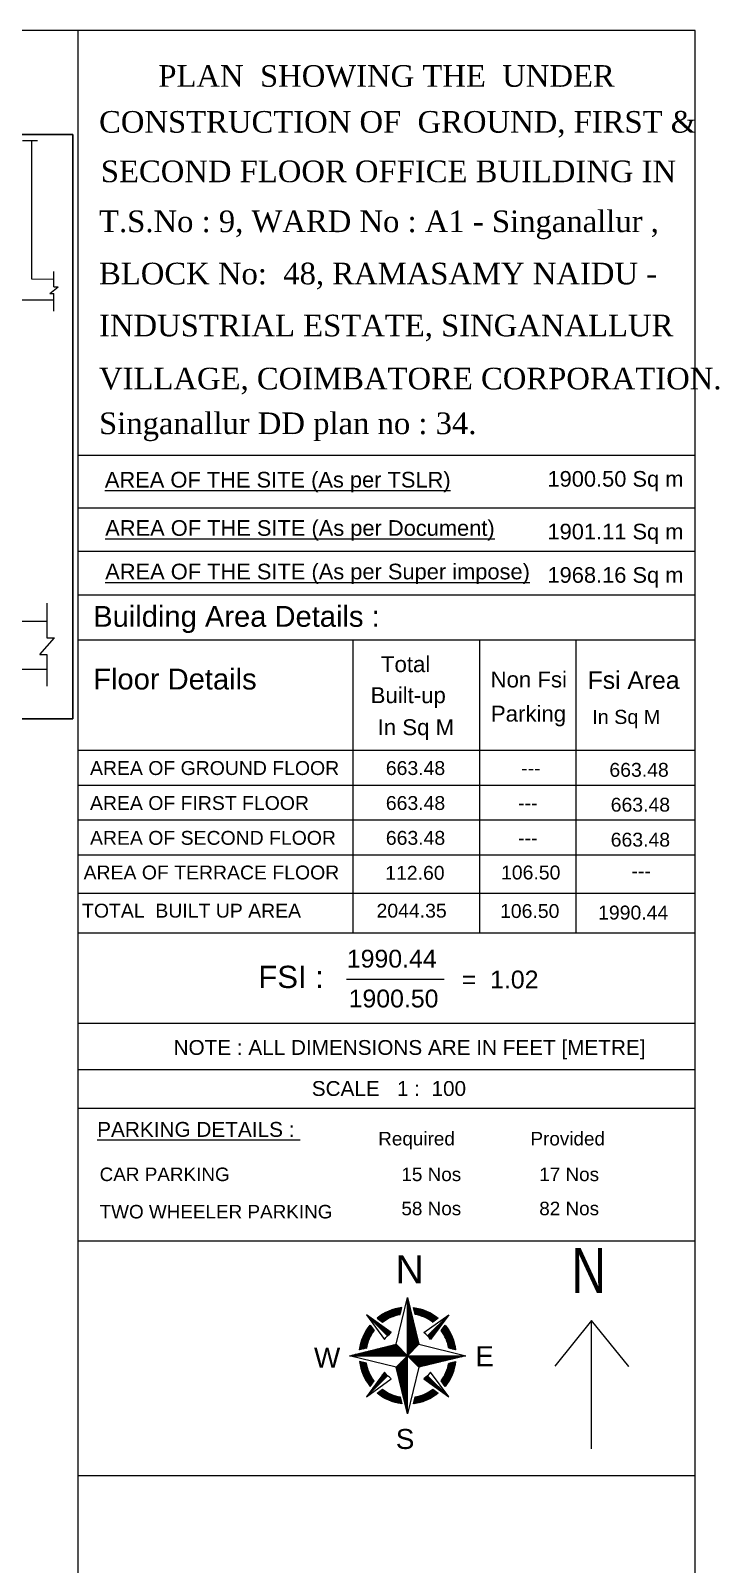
# Model space of a CAD drawing. Header units: metres. Extents: x -1560643 to -1560434, y 43491 to 43663.
# Drawn here: x -1560582.87 to -1560568.15, y 43516.43 to 43549.18 of the extents above; entities that cross this region are included whole.
import ezdxf
from ezdxf.enums import TextEntityAlignment as Align

# ---------------------------------------------------------------- set-up
doc = ezdxf.new("R2010")
doc.units = ezdxf.units.M
doc.header["$LTSCALE"] = 750
doc.header["$MEASUREMENT"] = 0
doc.layers.get('0').update_dxf_attribs({"lineweight": 5})
for name, color, linetype, lineweight in [('BLK_1_FLR_0_DRINKING_WATER', 7, 'Continuous', 5), ('LOCATION_PLAN', 7, 'Continuous', 0), ('NORTH_DIRECTION', 7, 'Continuous', 0)]:
    doc.layers.add(name, color=color, linetype=linetype, lineweight=lineweight)
doc.styles.add('bold', font='arial.ttf')
doc.styles.add('cent', font='arial.ttf', dxfattribs={"height": 8})
doc.styles.get("Standard").update_dxf_attribs({"font": 'arial.ttf'})
doc.styles.add('style1', font='times.ttf', dxfattribs={"width": 0.95, "height": 200})
doc.styles.add('USA TEXT', font='GOTHIC.TTF', dxfattribs={"width": 0.8})
pattern_1 = [(225, (2526.1994, 1323.0051), (0.5563714, -0.5563714), [])]
pattern_2 = [(90, (2526.1994, 1323.0051), (-0.786828, 2e-15), [])]

# ---------------------------------------------------------------- blocks, each defined once
blk = doc.blocks.new('A$C52BB42CC')
h = blk.add_hatch()
h.set_pattern_fill('ANSI31', color=256, scale=6.294623, angle=540, style=0)
h.set_pattern_definition(pattern_1)
h.paths.add_polyline_path([(2686.6, 1236.2), (2688, 1241.9, 0.142294), (2667.1, 1233), (2671.6, 1229.7, -0.11701)])
h = blk.add_hatch()
h.set_pattern_fill('ANSI31', color=256, scale=6.294623, angle=765, style=0)
h.set_pattern_definition(pattern_2)
h.paths.add_polyline_path([(2702.4, 1211.1), (2692.8, 1250.4), (2692.8, 1201.5)])
h = blk.add_hatch()
h.set_pattern_fill('ANSI31', color=256, scale=6.294623, angle=540, style=0)
h.set_pattern_definition(pattern_1)
h.paths.add_polyline_path([(2718.6, 1233), (2714, 1229.7, 0.11701), (2699.1, 1236.2), (2697.7, 1241.9, -0.142294)])
h = blk.add_hatch()
h.set_pattern_fill('ANSI31', color=256, scale=6.294623, angle=540, style=0)
h.set_pattern_definition(pattern_1)
h.paths.add_polyline_path([(2664.6, 1222.7), (2661.3, 1227.2, 0.142294), (2652.4, 1206.3), (2658.1, 1207.7, -0.11701)])
h = blk.add_hatch()
h.set_pattern_fill('ANSI31', color=256, scale=6.294623, angle=765, style=0)
h.set_pattern_definition(pattern_2)
h.paths.add_polyline_path([(2676, 1218.3, -0.043097), (2679.1, 1220.9), (2658.3, 1236)])
h = blk.add_hatch()
h.set_pattern_fill('ANSI31', color=256, scale=6.294623, angle=765, style=0)
h.set_pattern_definition([(90, (6879.7895, 4688.2358), (-0.78682793, 2e-15), [])])
h.paths.add_polyline_path([(2709.6, 1218.3, -0.043097), (2712.2, 1215.2), (2727.4, 1236)])
h = blk.add_hatch()
h.set_pattern_fill('ANSI31', color=256, scale=6.294623, angle=540, style=0)
h.set_pattern_definition(pattern_1)
h.paths.add_polyline_path([(2733.2, 1206.3), (2727.5, 1207.7, 0.11701), (2721, 1222.7), (2724.4, 1227.2, -0.142294)])
h = blk.add_hatch()
h.set_pattern_fill('ANSI31', color=256, scale=6.294623, angle=540, style=0)
h.set_pattern_definition(pattern_1)
h.paths.add_polyline_path([(2692.8, 1201.5), (2683.2, 1211.1), (2644, 1201.5)])
h = blk.add_hatch()
h.set_pattern_fill('ANSI31', color=256, scale=6.294623, angle=765, style=0)
h.set_pattern_definition(pattern_2)
h.paths.add_polyline_path([(2692.8, 1201.5), (2683.2, 1191.9), (2692.8, 1152.6)])
h = blk.add_hatch()
h.set_pattern_fill('ANSI31', color=256, scale=6.294623, angle=540, style=0)
h.set_pattern_definition(pattern_1)
h.paths.add_polyline_path([(2741.7, 1201.5), (2692.8, 1201.5), (2702.4, 1191.9)])
h = blk.add_hatch()
h.set_pattern_fill('ANSI31', color=256, scale=6.294623, angle=540, style=0)
h.set_pattern_definition(pattern_1)
h.paths.add_polyline_path([(2658.1, 1195.2), (2652.4, 1196.6, 0.142294), (2661.3, 1175.7), (2664.6, 1180.3, -0.11701)])
h = blk.add_hatch()
h.set_pattern_fill('ANSI31', color=256, scale=6.294623, angle=765, style=0)
h.set_pattern_definition(pattern_2)
h.paths.add_polyline_path([(2658.3, 1166.9), (2676, 1184.7, -0.043097), (2673.4, 1187.8)])
h = blk.add_hatch()
h.set_pattern_fill('ANSI31', color=256, scale=6.294623, angle=540, style=0)
h.set_pattern_definition(pattern_1)
h.paths.add_polyline_path([(2727.5, 1195.2), (2733.2, 1196.6, -0.142294), (2724.4, 1175.7), (2721, 1180.3, 0.11701)])
h = blk.add_hatch()
h.set_pattern_fill('ANSI31', color=256, scale=6.294623, angle=765, style=0)
h.set_pattern_definition(pattern_2)
h.paths.add_polyline_path([(2709.6, 1184.7, -0.043097), (2706.5, 1182.1), (2727.4, 1166.9)])
h = blk.add_hatch()
h.set_pattern_fill('ANSI31', color=256, scale=6.294623, angle=540, style=0)
h.set_pattern_definition(pattern_1)
h.paths.add_polyline_path([(2671.6, 1173.3), (2667.1, 1170, 0.142294), (2688, 1161.1), (2686.6, 1166.8, -0.11701)])
h = blk.add_hatch()
h.set_pattern_fill('ANSI31', color=256, scale=6.294623, angle=540, style=0)
h.set_pattern_definition(pattern_1)
h.paths.add_polyline_path([(2714, 1173.3), (2718.6, 1170, -0.142294), (2697.7, 1161.1), (2699.1, 1166.8, 0.11701)])
at = {"linetype": 'ByBlock'}
for p, q in [((2934.9, 2315.5), (0, 2315.5)), ((2415.7, 25.6), (2415.7, 2315.5)), ((2934.9, 25.6), (2934.9, 2315.5)), ((2368.9, 2223.2), (2381.5, 2223.2)), ((2376.5, 2223.2), (2376.5, 2106.7)), ((2376.5, 2106.7), (2395.3, 2106.6)), ((2395.3, 2100.2), (2395.3, 2112.9)), ((2145.3, 2089.7), (2395.3, 2089.2)), ((2391.8, 2094.4), (2398.8, 2100.2)), ((2391.8, 2094.4), (2395.3, 2094.4)), ((2395.3, 2100.2), (2398.8, 2100.2)), ((2395.3, 2079.6), (2395.3, 2094.4)), ((2415.7, 1958.6), (2934.9, 1958.6)), ((2415.7, 1914.3), (2934.9, 1914.3)), ((2389.4, 1834.1), (2389.4, 1805)), ((2145.3, 1819.1), (2389.4, 1819.1)), ((2383.3, 1791), (2395.6, 1805)), ((2389.4, 1805), (2395.6, 1805)), ((2415.7, 1803.4), (2934.9, 1803.4)), ((2647, 1557), (2647, 1803.4)), ((2753.7, 1557), (2753.7, 1803.4)), ((2834.5, 1803.4), (2834.5, 1557)), ((2383.3, 1791), (2389.4, 1791)), ((2389.4, 1791), (2389.4, 1764.5)), ((1983.7, 1778.8), (2389.4, 1778.8)), ((2415.7, 1710.6), (2934.9, 1710.6)), ((2415.7, 1681.2), (2934.9, 1681.2)), ((2415.7, 1651.9), (2934.9, 1651.9)), ((2415.7, 1622.5), (2934.9, 1622.5)), ((2415.7, 1590.4), (2934.9, 1590.4)), ((2415.7, 1557), (2934.9, 1557)), ((2415.7, 1557), (2934.9, 1557)), ((2415.7, 1557), (2934.9, 1557))]:
    blk.add_line(p, q, dxfattribs=at)
for p, q in [((2415.7, 1877.8), (2934.9, 1877.8)), ((2415.7, 1841.2), (2934.9, 1841.2)), ((2641.5, 1518.1), (2723.5, 1518.1)), ((2415.7, 1481.2), (2934.9, 1481.2)), ((2415.7, 1481.2), (2934.9, 1481.2)), ((2415.7, 1481.2), (2934.9, 1481.2)), ((2934.9, 1441.9), (2415.7, 1441.9)), ((2934.9, 1409.3), (2415.7, 1409.3)), ((2934.9, 1297.7), (2415.7, 1297.7)), ((2692.8, 1152.6), (2692.8, 1250.4)), ((2676, 1218.3), (2658.3, 1236)), ((2709.6, 1218.3), (2727.4, 1236)), ((2713.6, 1230), (2714.1, 1229.7)), ((2644, 1201.5), (2741.7, 1201.5)), ((2692.8, 1201.5), (2683.2, 1211.1)), ((2692.8, 1201.5), (2683.2, 1191.9)), ((2692.8, 1201.5), (2702.4, 1211.1)), ((2692.8, 1201.5), (2702.4, 1191.9)), ((2676, 1184.7), (2658.3, 1166.9)), ((2709.6, 1184.7), (2727.4, 1166.9)), ((2934.9, 1100.5), (2415.7, 1100.5))]:
    blk.add_line(p, q)
for points in [[(2411.2, 1736.9), (1955.6, 1736.9), (1955.6, 2228.1), (2411.2, 2228.1)], [(2683.2, 1211.1), (2692.8, 1250.4), (2702.4, 1211.1), (2741.7, 1201.5), (2702.4, 1191.9), (2692.8, 1152.6), (2683.2, 1191.9), (2644, 1201.5)]]:
    blk.add_lwpolyline(points, close=True)
for points in [[(2686.6, 1236.2), (2688, 1241.9, 0.142294), (2667.1, 1233), (2671.6, 1229.7, -0.11701), (2686.6, 1236.2)], [(2679.1, 1220.9), (2658.3, 1236), (2673.4, 1215.2, -0.086353), (2679.1, 1220.9)], [(2706.5, 1220.9), (2727.4, 1236), (2712.2, 1215.2, 0.086353), (2706.5, 1220.9)], [(2724.4, 1227.2, -0.142294), (2733.2, 1206.3), (2727.5, 1207.7, 0.11701), (2721, 1222.7), (2724.4, 1227.2)], [(2673.4, 1187.8), (2658.3, 1166.9), (2679.1, 1182.1, -0.086353), (2673.4, 1187.8)], [(2706.5, 1182.1), (2727.4, 1166.9), (2712.2, 1187.8, -0.086353), (2706.5, 1182.1)]]:
    blk.add_lwpolyline(points, format="xyb")
for points in [[(2718.6, 1233), (2714, 1229.7, 0.11701), (2699.1, 1236.2), (2697.7, 1241.9, -0.142294)], [(2664.6, 1222.7, 0.11701), (2658.1, 1207.7), (2652.4, 1206.3, -0.142294), (2661.3, 1227.2)], [(2658.1, 1195.2), (2652.4, 1196.6, 0.142294), (2661.3, 1175.7), (2664.6, 1180.3, -0.11701)], [(2724.4, 1175.7), (2721, 1180.3, 0.11701), (2727.5, 1195.2), (2733.2, 1196.6, -0.142294)], [(2667.1, 1170), (2671.6, 1173.3, 0.11701), (2686.6, 1166.8), (2688, 1161.1, -0.142294)], [(2697.7, 1161.1), (2699.1, 1166.8, 0.11701), (2714, 1173.3), (2718.6, 1170, -0.142294)]]:
    blk.add_lwpolyline(points, format="xyb", close=True)
for s, height, style, p in [('PLAN  SHOWING THE  UNDER ', 18.196, 'style1', (2483.1, 2268.3)), ('CONSTRUCTION OF  GROUND, FIRST &', 18.196, 'style1', (2433.2, 2229.7)), ('SECOND FLOOR OFFICE BUILDING IN ', 18.196, 'style1', (2434.7, 2188.1)), ('T.S.No : 9, WARD No : A1 - Singanallur ,', 18.196, 'style1', (2433.2, 2146.1)), ('BLOCK No:  48, RAMASAMY NAIDU -', 18.196, 'style1', (2433.2, 2102.2)), ('INDUSTRIAL ESTATE, SINGANALLUR ', 18.196, 'style1', (2433.2, 2058.5)), ('VILLAGE, COIMBATORE CORPORATION.', 18.196, 'style1', (2433.2, 2013.9)), ('Singanallur DD plan no : 34.', 18.196, 'style1', (2433.2, 1976.3)), ('In Sq M', 11.88, 'cent', (2848.2, 1732.6)), ('1990.44', 14.97, 'bold', (2641.7, 1527.8)), ('FSI : ', 18.72, 'bold', (2567.2, 1510.6)), ('=  1.02', 14.97, 'bold', (2738.4, 1510.3)), ('1900.50', 14.97, 'bold', (2643.2, 1494.3)), ('NOTE : ALL DIMENSIONS ARE IN FEET [METRE]', 12.477, 'bold', (2495.9, 1454.4)), ('SCALE   1 :  100', 12.477, 'bold', (2612.2, 1419.9)), ('%%UPARKING DETAILS : ', 12.511, 'bold', (2431.6, 1385.5))]:
    blk.add_text(s, height=height, dxfattribs=dict(style=style)).set_placement(p)
at = {"linetype": 'ByBlock', "style": 'cent'}
for s, height, p in [('%%UAREA OF THE SITE (As per TSLR)', 13.152, (2438.1, 1931.4)), ('1900.50 Sq m', 13.152, (2810.5, 1932.1)), ('%%UAREA OF THE SITE (As per Document)', 13.152, (2438.4, 1890.8)), ('1901.11 Sq m', 13.152, (2810.5, 1887.8)), ('%%UAREA OF THE SITE (As per Super impose)', 13.152, (2438.4, 1854.2)), ('1968.16 Sq m', 13.152, (2810.5, 1851.3)), ('Building Area Details :', 17.539, (2428.3, 1814.3)), ('Floor Details', 17.539, (2428.3, 1761.6)), ('Total ', 13.36, (2670.4, 1776.2)), ('Non Fsi ', 13.36, (2762.6, 1763.3)), (' Fsi Area', 14.85, (2838.6, 1762.1)), ('Built-up', 13.36, (2661.7, 1750.1)), ('Parking', 13.36, (2762.9, 1734.6)), ('In Sq M', 13.36, (2667.6, 1723.2)), ('AREA OF GROUND FLOOR', 11.693, (2425.6, 1689.7)), ('663.48', 11.69, (2674.5, 1689.7)), ('---', 11.69, (2788.4, 1689.7)), ('663.48', 11.69, (2862.6, 1688.2)), ('AREA OF FIRST FLOOR', 11.693, (2425.6, 1660.3)), ('663.48', 11.69, (2674.5, 1660.3)), ('---', 11.69, (2785.8, 1660.3)), ('663.48', 11.69, (2863.7, 1658.9)), ('AREA OF SECOND FLOOR', 11.693, (2425.6, 1631)), ('663.48', 11.69, (2674.5, 1631)), ('663.48', 11.69, (2863.7, 1629.5)), ('---', 11.69, (2785.8, 1631)), ('AREA OF TERRACE FLOOR                              106.50', 11.693, (2420.2, 1601.9)), ('112.60', 11.69, (2674, 1601.6)), ('---', 11.69, (2881.2, 1603.2)), ('TOTAL  BUILT UP AREA              2044.35', 11.693, (2418.9, 1569.8)), ('106.50', 11.69, (2770.6, 1569.5)), ('1990.44', 11.69, (2853.1, 1568.2))]:
    blk.add_text(s, height=height, dxfattribs=at).set_placement(p)
at = {"linetype": 'ByBlock'}
for s, height, p in [('Required', 11.37, (2668.1, 1378.3)), ('Provided', 11.37, (2796.2, 1378.3)), ('CAR PARKING', 11.368, (2433.7, 1348.3)), ('15 Nos', 11.37, (2687.6, 1348.3)), ('17 Nos', 11.37, (2803.6, 1348.3)), ('TWO WHEELER PARKING', 11.368, (2433.7, 1316.9)), ('58 Nos', 11.37, (2687.6, 1319.6)), ('82 Nos', 11.37, (2803.6, 1319.6))]:
    blk.add_text(s, height=height, dxfattribs=at).set_placement(p)
for s, height, p in [('N', 23.6, (2694.5, 1274.2)), ('W', 16.8, (2625.1, 1199.9)), ('E', 16.8, (2757.6, 1201.1)), ('S', 16.8, (2690.7, 1131.5))]:
    blk.add_text(s, height=height).set_placement(p, align=Align.MIDDLE_CENTER)

msp = doc.modelspace()

# ---------------------------------------------------------------- linework, layer by layer
at = {"layer": 'LOCATION_PLAN'}
msp.add_lwpolyline([(-1560593.54355, 43534.48644), (-1560581.96979, 43534.48644), (-1560581.96979, 43546.96522), (-1560593.54355, 43546.96522)], close=True, dxfattribs=at)
at = {"layer": 'NORTH_DIRECTION'}
for points in [[(-1560570.88389, 43518.898), (-1560570.88389, 43518.898), (-1560570.88389, 43521.64173), (-1560571.67179, 43520.66473)], [(-1560570.08954, 43520.65672), (-1560570.08954, 43520.65672), (-1560570.88389, 43521.64173)]]:
    msp.add_lwpolyline(points, dxfattribs=at)

# ---------------------------------------------------------------- block references
at = {"layer": 'BLK_1_FLR_0_DRINKING_WATER', "xscale": 0.0254016284015961, "yscale": 0.0254016284015961, "zscale": 0.0254016284015961}
msp.add_blockref('A$C52BB42CC', (-1560643.21924, 43490.36698), dxfattribs=at)

# ---------------------------------------------------------------- texts
at = {"layer": 'NORTH_DIRECTION', "insert": (-1560570.57738, 43522.2286), "char_height": 0.96, "width": 0.5688334, "attachment_point": 1, "rotation": 180, "style": 'USA TEXT'}
msp.add_mtext('N', dxfattribs=at)

doc.saveas('drawing.dxf')
